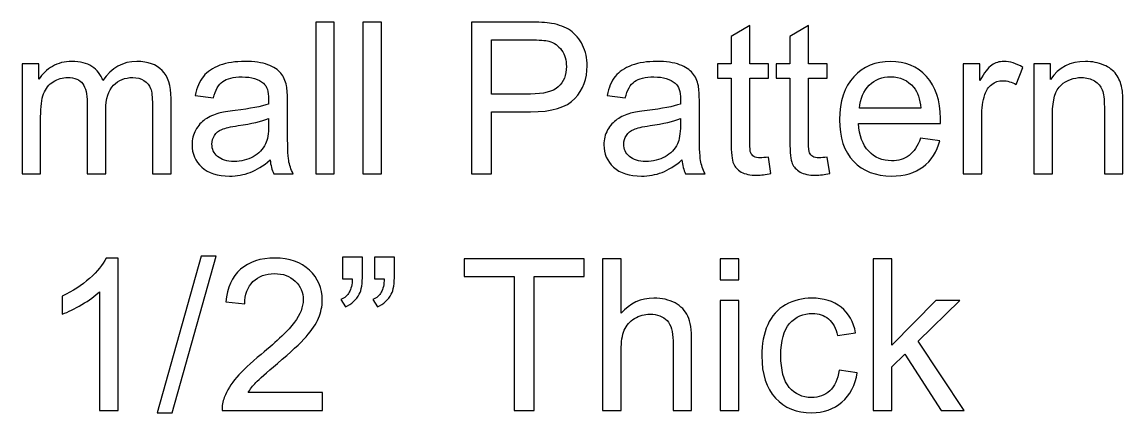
# Model space of a CAD drawing. Header units: millimetres. Extents: x -870 to 610, y 34 to 322.
# Drawn here: x -705.27 to -672.25, y 270.44 to 282.16 of the extents above; entities that cross this region are included whole.
import ezdxf

# ---------------------------------------------------------------- set-up
doc = ezdxf.new("R2010")
doc.units = ezdxf.units.MM
doc.header["$MEASUREMENT"] = 0
doc.layers.add('Layer 1', color=7, linetype='Continuous')

msp = doc.modelspace()

# ---------------------------------------------------------------- linework, layer by layer
at = {"layer": 'Layer 1'}
for points, knots in [([(-696.4623, 277.6094), (-696.4623, 277.6094), (-696.4623, 282.156), (-696.4623, 282.156), (-696.4623, 282.156), (-696.4623, 282.156), (-695.9035, 282.156), (-695.9035, 282.156), (-695.9035, 282.156), (-695.9035, 282.156), (-695.9035, 277.6094), (-695.9035, 277.6094), (-695.9035, 277.6094), (-695.9035, 277.6094), (-696.4623, 277.6094), (-696.4623, 277.6094)], [0, 0, 0, 0, 0.2, 0.2, 0.2, 0.2, 0.4, 0.4, 0.4, 0.4, 0.6, 0.6, 0.6, 0.6, 1, 1, 1, 1]), ([(-695.0515, 277.6094), (-695.0515, 277.6094), (-695.0515, 282.156), (-695.0515, 282.156), (-695.0515, 282.156), (-695.0515, 282.156), (-694.4927, 282.156), (-694.4927, 282.156), (-694.4927, 282.156), (-694.4927, 282.156), (-694.4927, 277.6094), (-694.4927, 277.6094), (-694.4927, 277.6094), (-694.4927, 277.6094), (-695.0515, 277.6094), (-695.0515, 277.6094)], [0, 0, 0, 0, 0.2, 0.2, 0.2, 0.2, 0.4, 0.4, 0.4, 0.4, 0.6, 0.6, 0.6, 0.6, 1, 1, 1, 1]), ([(-691.7939, 277.6094), (-691.7939, 277.6094), (-691.7939, 282.156), (-691.7939, 282.156), (-691.7939, 282.156), (-691.7939, 282.156), (-690.0773, 282.156), (-690.0773, 282.156), (-690.0773, 282.156), (-689.7757, 282.156), (-689.545, 282.1412), (-689.3852, 282.1126), (-689.3852, 282.1126), (-689.1619, 282.0756), (-688.9745, 282.0047), (-688.8232, 281.9009), (-688.8232, 281.9009), (-688.6719, 281.7962), (-688.5502, 281.6501), (-688.4581, 281.4628), (-688.4581, 281.4628), (-688.366, 281.2755), (-688.3205, 281.0691), (-688.3205, 280.8437), (-688.3205, 280.8437), (-688.3205, 280.4584), (-688.4433, 280.1314), (-688.6899, 279.8647), (-688.6899, 279.8647), (-688.9354, 279.597), (-689.3809, 279.4636), (-690.0244, 279.4636), (-690.0244, 279.4636), (-690.0244, 279.4636), (-691.1907, 279.4636), (-691.1907, 279.4636), (-691.1907, 279.4636), (-691.1907, 279.4636), (-691.1907, 277.6094), (-691.1907, 277.6094), (-691.1907, 277.6094), (-691.1907, 277.6094), (-691.7939, 277.6094), (-691.7939, 277.6094)], [0, 0, 0, 0, 0.0833333, 0.0833333, 0.0833333, 0.0833333, 0.1666667, 0.1666667, 0.1666667, 0.1666667, 0.25, 0.25, 0.25, 0.25, 0.3333333, 0.3333333, 0.3333333, 0.3333333, 0.4166667, 0.4166667, 0.4166667, 0.4166667, 0.5, 0.5, 0.5, 0.5, 0.5833333, 0.5833333, 0.5833333, 0.5833333, 0.6666667, 0.6666667, 0.6666667, 0.6666667, 0.75, 0.75, 0.75, 0.75, 0.8333333, 0.8333333, 0.8333333, 0.8333333, 1, 1, 1, 1]), ([(-682.8837, 278.1079), (-682.8837, 278.1079), (-682.8075, 277.6147), (-682.8075, 277.6147), (-682.8075, 277.6147), (-682.9642, 277.5819), (-683.1049, 277.5649), (-683.2277, 277.5649), (-683.2277, 277.5649), (-683.4298, 277.5649), (-683.5865, 277.5967), (-683.6987, 277.6613), (-683.6987, 277.6613), (-683.8098, 277.7258), (-683.8881, 277.8094), (-683.9336, 277.9142), (-683.9336, 277.9142), (-683.9791, 278.019), (-684.0013, 278.2391), (-684.0013, 278.5746), (-684.0013, 278.5746), (-684.0013, 278.5746), (-684.0013, 280.4733), (-684.0013, 280.4733), (-684.0013, 280.4733), (-684.0013, 280.4733), (-684.4141, 280.4733), (-684.4141, 280.4733), (-684.4141, 280.4733), (-684.4141, 280.4733), (-684.4141, 280.9051), (-684.4141, 280.9051), (-684.4141, 280.9051), (-684.4141, 280.9051), (-684.0013, 280.9051), (-684.0013, 280.9051), (-684.0013, 280.9051), (-684.0013, 280.9051), (-684.0013, 281.72), (-684.0013, 281.72), (-684.0013, 281.72), (-684.0013, 281.72), (-683.4425, 282.0555), (-683.4425, 282.0555), (-683.4425, 282.0555), (-683.4425, 282.0555), (-683.4425, 280.9051), (-683.4425, 280.9051), (-683.4425, 280.9051), (-683.4425, 280.9051), (-682.8837, 280.9051), (-682.8837, 280.9051), (-682.8837, 280.9051), (-682.8837, 280.9051), (-682.8837, 280.4733), (-682.8837, 280.4733), (-682.8837, 280.4733), (-682.8837, 280.4733), (-683.4425, 280.4733), (-683.4425, 280.4733), (-683.4425, 280.4733), (-683.4425, 280.4733), (-683.4425, 278.5429), (-683.4425, 278.5429), (-683.4425, 278.5429), (-683.4425, 278.383), (-683.433, 278.2804), (-683.4129, 278.2349), (-683.4129, 278.2349), (-683.3939, 278.1894), (-683.3621, 278.1534), (-683.3177, 278.1259), (-683.3177, 278.1259), (-683.2732, 278.0994), (-683.2097, 278.0857), (-683.1272, 278.0857), (-683.1272, 278.0857), (-683.0658, 278.0857), (-682.9843, 278.0931), (-682.8837, 278.1079)], [0, 0, 0, 0, 0.047619, 0.047619, 0.047619, 0.047619, 0.0952381, 0.0952381, 0.0952381, 0.0952381, 0.1428571, 0.1428571, 0.1428571, 0.1428571, 0.1904762, 0.1904762, 0.1904762, 0.1904762, 0.2380952, 0.2380952, 0.2380952, 0.2380952, 0.2857143, 0.2857143, 0.2857143, 0.2857143, 0.3333333, 0.3333333, 0.3333333, 0.3333333, 0.3809524, 0.3809524, 0.3809524, 0.3809524, 0.4285714, 0.4285714, 0.4285714, 0.4285714, 0.4761905, 0.4761905, 0.4761905, 0.4761905, 0.5238095, 0.5238095, 0.5238095, 0.5238095, 0.5714286, 0.5714286, 0.5714286, 0.5714286, 0.6190476, 0.6190476, 0.6190476, 0.6190476, 0.6666667, 0.6666667, 0.6666667, 0.6666667, 0.7142857, 0.7142857, 0.7142857, 0.7142857, 0.7619048, 0.7619048, 0.7619048, 0.7619048, 0.8095238, 0.8095238, 0.8095238, 0.8095238, 0.8571429, 0.8571429, 0.8571429, 0.8571429, 0.9047619, 0.9047619, 0.9047619, 0.9047619, 1, 1, 1, 1]), ([(-681.1195, 278.1079), (-681.1195, 278.1079), (-681.0433, 277.6147), (-681.0433, 277.6147), (-681.0433, 277.6147), (-681.2, 277.5819), (-681.3407, 277.5649), (-681.4635, 277.5649), (-681.4635, 277.5649), (-681.6656, 277.5649), (-681.8223, 277.5967), (-681.9345, 277.6613), (-681.9345, 277.6613), (-682.0456, 277.7258), (-682.1239, 277.8094), (-682.1694, 277.9142), (-682.1694, 277.9142), (-682.2149, 278.019), (-682.2371, 278.2391), (-682.2371, 278.5746), (-682.2371, 278.5746), (-682.2371, 278.5746), (-682.2371, 280.4733), (-682.2371, 280.4733), (-682.2371, 280.4733), (-682.2371, 280.4733), (-682.6499, 280.4733), (-682.6499, 280.4733), (-682.6499, 280.4733), (-682.6499, 280.4733), (-682.6499, 280.9051), (-682.6499, 280.9051), (-682.6499, 280.9051), (-682.6499, 280.9051), (-682.2371, 280.9051), (-682.2371, 280.9051), (-682.2371, 280.9051), (-682.2371, 280.9051), (-682.2371, 281.72), (-682.2371, 281.72), (-682.2371, 281.72), (-682.2371, 281.72), (-681.6783, 282.0555), (-681.6783, 282.0555), (-681.6783, 282.0555), (-681.6783, 282.0555), (-681.6783, 280.9051), (-681.6783, 280.9051), (-681.6783, 280.9051), (-681.6783, 280.9051), (-681.1195, 280.9051), (-681.1195, 280.9051), (-681.1195, 280.9051), (-681.1195, 280.9051), (-681.1195, 280.4733), (-681.1195, 280.4733), (-681.1195, 280.4733), (-681.1195, 280.4733), (-681.6783, 280.4733), (-681.6783, 280.4733), (-681.6783, 280.4733), (-681.6783, 280.4733), (-681.6783, 278.5429), (-681.6783, 278.5429), (-681.6783, 278.5429), (-681.6783, 278.383), (-681.6688, 278.2804), (-681.6487, 278.2349), (-681.6487, 278.2349), (-681.6297, 278.1894), (-681.5979, 278.1534), (-681.5535, 278.1259), (-681.5535, 278.1259), (-681.509, 278.0994), (-681.4455, 278.0857), (-681.363, 278.0857), (-681.363, 278.0857), (-681.3016, 278.0857), (-681.2201, 278.0931), (-681.1195, 278.1079)], [0, 0, 0, 0, 0.047619, 0.047619, 0.047619, 0.047619, 0.0952381, 0.0952381, 0.0952381, 0.0952381, 0.1428571, 0.1428571, 0.1428571, 0.1428571, 0.1904762, 0.1904762, 0.1904762, 0.1904762, 0.2380952, 0.2380952, 0.2380952, 0.2380952, 0.2857143, 0.2857143, 0.2857143, 0.2857143, 0.3333333, 0.3333333, 0.3333333, 0.3333333, 0.3809524, 0.3809524, 0.3809524, 0.3809524, 0.4285714, 0.4285714, 0.4285714, 0.4285714, 0.4761905, 0.4761905, 0.4761905, 0.4761905, 0.5238095, 0.5238095, 0.5238095, 0.5238095, 0.5714286, 0.5714286, 0.5714286, 0.5714286, 0.6190476, 0.6190476, 0.6190476, 0.6190476, 0.6666667, 0.6666667, 0.6666667, 0.6666667, 0.7142857, 0.7142857, 0.7142857, 0.7142857, 0.7619048, 0.7619048, 0.7619048, 0.7619048, 0.8095238, 0.8095238, 0.8095238, 0.8095238, 0.8571429, 0.8571429, 0.8571429, 0.8571429, 0.9047619, 0.9047619, 0.9047619, 0.9047619, 1, 1, 1, 1]), ([(-691.1907, 279.997), (-691.1907, 279.997), (-690.0159, 279.997), (-690.0159, 279.997), (-690.0159, 279.997), (-689.6265, 279.997), (-689.3513, 280.069), (-689.1873, 280.214), (-689.1873, 280.214), (-689.0243, 280.359), (-688.9428, 280.5622), (-688.9428, 280.8257), (-688.9428, 280.8257), (-688.9428, 281.0151), (-688.9904, 281.1781), (-689.0867, 281.3136), (-689.0867, 281.3136), (-689.183, 281.449), (-689.31, 281.539), (-689.4667, 281.5824), (-689.4667, 281.5824), (-689.5683, 281.6088), (-689.7556, 281.6226), (-690.0276, 281.6226), (-690.0276, 281.6226), (-690.0276, 281.6226), (-691.1907, 281.6226), (-691.1907, 281.6226), (-691.1907, 281.6226), (-691.1907, 281.6226), (-691.1907, 279.997), (-691.1907, 279.997)], [0, 0, 0, 0, 0.1111111, 0.1111111, 0.1111111, 0.1111111, 0.2222222, 0.2222222, 0.2222222, 0.2222222, 0.3333333, 0.3333333, 0.3333333, 0.3333333, 0.4444444, 0.4444444, 0.4444444, 0.4444444, 0.5555556, 0.5555556, 0.5555556, 0.5555556, 0.6666667, 0.6666667, 0.6666667, 0.6666667, 0.7777778, 0.7777778, 0.7777778, 0.7777778, 1, 1, 1, 1]), ([(-705.2709, 277.6094), (-705.2709, 277.6094), (-705.2709, 280.9051), (-705.2709, 280.9051), (-705.2709, 280.9051), (-705.2709, 280.9051), (-704.7692, 280.9051), (-704.7692, 280.9051), (-704.7692, 280.9051), (-704.7692, 280.9051), (-704.7692, 280.4394), (-704.7692, 280.4394), (-704.7692, 280.4394), (-704.6666, 280.6003), (-704.529, 280.7304), (-704.3576, 280.8278), (-704.3576, 280.8278), (-704.1861, 280.9262), (-703.9914, 280.9749), (-703.7723, 280.9749), (-703.7723, 280.9749), (-703.5289, 280.9749), (-703.3289, 280.9241), (-703.1733, 280.8236), (-703.1733, 280.8236), (-703.0177, 280.722), (-702.9076, 280.5812), (-702.8441, 280.3992), (-702.8441, 280.3992), (-702.5817, 280.7833), (-702.2419, 280.9749), (-701.8228, 280.9749), (-701.8228, 280.9749), (-701.4948, 280.9749), (-701.2418, 280.8849), (-701.0661, 280.704), (-701.0661, 280.704), (-700.8894, 280.523), (-700.8005, 280.2447), (-700.8005, 279.8689), (-700.8005, 279.8689), (-700.8005, 279.8689), (-700.8005, 277.6094), (-700.8005, 277.6094), (-700.8005, 277.6094), (-700.8005, 277.6094), (-701.3593, 277.6094), (-701.3593, 277.6094), (-701.3593, 277.6094), (-701.3593, 277.6094), (-701.3593, 279.6837), (-701.3593, 279.6837), (-701.3593, 279.6837), (-701.3593, 279.906), (-701.3783, 280.0669), (-701.4143, 280.1653), (-701.4143, 280.1653), (-701.4503, 280.2637), (-701.5159, 280.342), (-701.6122, 280.4023), (-701.6122, 280.4023), (-701.7075, 280.4627), (-701.8197, 280.4923), (-701.9477, 280.4923), (-701.9477, 280.4923), (-702.1806, 280.4923), (-702.3732, 280.415), (-702.5266, 280.2616), (-702.5266, 280.2616), (-702.6801, 280.1071), (-702.7563, 279.8605), (-702.7563, 279.5218), (-702.7563, 279.5218), (-702.7563, 279.5218), (-702.7563, 277.6094), (-702.7563, 277.6094), (-702.7563, 277.6094), (-702.7563, 277.6094), (-703.3151, 277.6094), (-703.3151, 277.6094), (-703.3151, 277.6094), (-703.3151, 277.6094), (-703.3151, 279.7483), (-703.3151, 279.7483), (-703.3151, 279.7483), (-703.3151, 279.9959), (-703.3606, 280.1822), (-703.4516, 280.306), (-703.4516, 280.306), (-703.5426, 280.4299), (-703.6919, 280.4923), (-703.8982, 280.4923), (-703.8982, 280.4923), (-704.0549, 280.4923), (-704.1999, 280.451), (-704.3332, 280.3685), (-704.3332, 280.3685), (-704.4666, 280.2859), (-704.5629, 280.1653), (-704.6232, 280.0055), (-704.6232, 280.0055), (-704.6825, 279.8467), (-704.7121, 279.6171), (-704.7121, 279.3176), (-704.7121, 279.3176), (-704.7121, 279.3176), (-704.7121, 277.6094), (-704.7121, 277.6094), (-704.7121, 277.6094), (-704.7121, 277.6094), (-705.2709, 277.6094), (-705.2709, 277.6094)], [0, 0, 0, 0, 0.0344828, 0.0344828, 0.0344828, 0.0344828, 0.0689655, 0.0689655, 0.0689655, 0.0689655, 0.1034483, 0.1034483, 0.1034483, 0.1034483, 0.137931, 0.137931, 0.137931, 0.137931, 0.1724138, 0.1724138, 0.1724138, 0.1724138, 0.2068966, 0.2068966, 0.2068966, 0.2068966, 0.2413793, 0.2413793, 0.2413793, 0.2413793, 0.2758621, 0.2758621, 0.2758621, 0.2758621, 0.3103448, 0.3103448, 0.3103448, 0.3103448, 0.3448276, 0.3448276, 0.3448276, 0.3448276, 0.3793103, 0.3793103, 0.3793103, 0.3793103, 0.4137931, 0.4137931, 0.4137931, 0.4137931, 0.4482759, 0.4482759, 0.4482759, 0.4482759, 0.4827586, 0.4827586, 0.4827586, 0.4827586, 0.5172414, 0.5172414, 0.5172414, 0.5172414, 0.5517241, 0.5517241, 0.5517241, 0.5517241, 0.5862069, 0.5862069, 0.5862069, 0.5862069, 0.6206897, 0.6206897, 0.6206897, 0.6206897, 0.6551724, 0.6551724, 0.6551724, 0.6551724, 0.6896552, 0.6896552, 0.6896552, 0.6896552, 0.7241379, 0.7241379, 0.7241379, 0.7241379, 0.7586207, 0.7586207, 0.7586207, 0.7586207, 0.7931034, 0.7931034, 0.7931034, 0.7931034, 0.8275862, 0.8275862, 0.8275862, 0.8275862, 0.862069, 0.862069, 0.862069, 0.862069, 0.8965517, 0.8965517, 0.8965517, 0.8965517, 0.9310345, 0.9310345, 0.9310345, 0.9310345, 1, 1, 1, 1]), ([(-697.8286, 278.0222), (-698.0361, 277.8454), (-698.2361, 277.7216), (-698.4277, 277.6486), (-698.4277, 277.6486), (-698.6192, 277.5755), (-698.8245, 277.5395), (-699.0447, 277.5395), (-699.0447, 277.5395), (-699.4066, 277.5395), (-699.685, 277.6274), (-699.8797, 277.8041), (-699.8797, 277.8041), (-700.0744, 277.9798), (-700.1718, 278.2052), (-700.1718, 278.4794), (-700.1718, 278.4794), (-700.1718, 278.6402), (-700.1348, 278.7873), (-700.0617, 278.9207), (-700.0617, 278.9207), (-699.9876, 279.054), (-699.8913, 279.1599), (-699.7728, 279.2403), (-699.7728, 279.2403), (-699.6532, 279.3207), (-699.5199, 279.3821), (-699.3706, 279.4234), (-699.3706, 279.4234), (-699.2606, 279.452), (-699.0944, 279.4795), (-698.8732, 279.507), (-698.8732, 279.507), (-698.4224, 279.5599), (-698.089, 279.6245), (-697.8763, 279.6986), (-697.8763, 279.6986), (-697.8742, 279.7748), (-697.8731, 279.8234), (-697.8731, 279.8435), (-697.8731, 279.8435), (-697.8731, 280.07), (-697.926, 280.2298), (-698.0318, 280.323), (-698.0318, 280.323), (-698.1747, 280.4489), (-698.3874, 280.5114), (-698.669, 280.5114), (-698.669, 280.5114), (-698.9325, 280.5114), (-699.1272, 280.4648), (-699.2521, 280.3727), (-699.2521, 280.3727), (-699.378, 280.2806), (-699.4701, 280.1177), (-699.5304, 279.8827), (-699.5304, 279.8827), (-699.5304, 279.8827), (-700.0765, 279.9589), (-700.0765, 279.9589), (-700.0765, 279.9589), (-700.0268, 280.1928), (-699.9453, 280.3822), (-699.831, 280.5262), (-699.831, 280.5262), (-699.7167, 280.6701), (-699.5516, 280.7802), (-699.3357, 280.8585), (-699.3357, 280.8585), (-699.1209, 280.9357), (-698.87, 280.9749), (-698.5864, 280.9749), (-698.5864, 280.9749), (-698.3049, 280.9749), (-698.0752, 280.9421), (-697.8985, 280.8754), (-697.8985, 280.8754), (-697.7228, 280.8087), (-697.5926, 280.7262), (-697.5101, 280.6257), (-697.5101, 280.6257), (-697.4275, 280.5251), (-697.3693, 280.3981), (-697.3355, 280.2447), (-697.3355, 280.2447), (-697.3175, 280.1494), (-697.3079, 279.978), (-697.3079, 279.7314), (-697.3079, 279.7314), (-697.3079, 279.7314), (-697.3079, 278.9905), (-697.3079, 278.9905), (-697.3079, 278.9905), (-697.3079, 278.473), (-697.2963, 278.146), (-697.273, 278.0073), (-697.273, 278.0073), (-697.2508, 277.8687), (-697.2042, 277.7364), (-697.1365, 277.6094), (-697.1365, 277.6094), (-697.1365, 277.6094), (-697.7207, 277.6094), (-697.7207, 277.6094), (-697.7207, 277.6094), (-697.7768, 277.7269), (-697.8128, 277.8645), (-697.8286, 278.0222)], [0, 0, 0, 0, 0.0357143, 0.0357143, 0.0357143, 0.0357143, 0.0714286, 0.0714286, 0.0714286, 0.0714286, 0.1071429, 0.1071429, 0.1071429, 0.1071429, 0.1428571, 0.1428571, 0.1428571, 0.1428571, 0.1785714, 0.1785714, 0.1785714, 0.1785714, 0.2142857, 0.2142857, 0.2142857, 0.2142857, 0.25, 0.25, 0.25, 0.25, 0.2857143, 0.2857143, 0.2857143, 0.2857143, 0.3214286, 0.3214286, 0.3214286, 0.3214286, 0.3571429, 0.3571429, 0.3571429, 0.3571429, 0.3928571, 0.3928571, 0.3928571, 0.3928571, 0.4285714, 0.4285714, 0.4285714, 0.4285714, 0.4642857, 0.4642857, 0.4642857, 0.4642857, 0.5, 0.5, 0.5, 0.5, 0.5357143, 0.5357143, 0.5357143, 0.5357143, 0.5714286, 0.5714286, 0.5714286, 0.5714286, 0.6071429, 0.6071429, 0.6071429, 0.6071429, 0.6428571, 0.6428571, 0.6428571, 0.6428571, 0.6785714, 0.6785714, 0.6785714, 0.6785714, 0.7142857, 0.7142857, 0.7142857, 0.7142857, 0.75, 0.75, 0.75, 0.75, 0.7857143, 0.7857143, 0.7857143, 0.7857143, 0.8214286, 0.8214286, 0.8214286, 0.8214286, 0.8571429, 0.8571429, 0.8571429, 0.8571429, 0.8928571, 0.8928571, 0.8928571, 0.8928571, 0.9285714, 0.9285714, 0.9285714, 0.9285714, 1, 1, 1, 1]), ([(-685.4756, 278.0222), (-685.6831, 277.8454), (-685.8831, 277.7216), (-686.0747, 277.6486), (-686.0747, 277.6486), (-686.2662, 277.5755), (-686.4715, 277.5395), (-686.6917, 277.5395), (-686.6917, 277.5395), (-687.0536, 277.5395), (-687.332, 277.6274), (-687.5267, 277.8041), (-687.5267, 277.8041), (-687.7214, 277.9798), (-687.8188, 278.2052), (-687.8188, 278.4794), (-687.8188, 278.4794), (-687.8188, 278.6402), (-687.7818, 278.7873), (-687.7087, 278.9207), (-687.7087, 278.9207), (-687.6346, 279.054), (-687.5383, 279.1599), (-687.4198, 279.2403), (-687.4198, 279.2403), (-687.3002, 279.3207), (-687.1669, 279.3821), (-687.0176, 279.4234), (-687.0176, 279.4234), (-686.9076, 279.452), (-686.7414, 279.4795), (-686.5202, 279.507), (-686.5202, 279.507), (-686.0694, 279.5599), (-685.736, 279.6245), (-685.5233, 279.6986), (-685.5233, 279.6986), (-685.5212, 279.7748), (-685.5201, 279.8234), (-685.5201, 279.8435), (-685.5201, 279.8435), (-685.5201, 280.07), (-685.573, 280.2298), (-685.6788, 280.323), (-685.6788, 280.323), (-685.8217, 280.4489), (-686.0344, 280.5114), (-686.316, 280.5114), (-686.316, 280.5114), (-686.5795, 280.5114), (-686.7742, 280.4648), (-686.8991, 280.3727), (-686.8991, 280.3727), (-687.025, 280.2806), (-687.1171, 280.1177), (-687.1774, 279.8827), (-687.1774, 279.8827), (-687.1774, 279.8827), (-687.7235, 279.9589), (-687.7235, 279.9589), (-687.7235, 279.9589), (-687.6738, 280.1928), (-687.5923, 280.3822), (-687.478, 280.5262), (-687.478, 280.5262), (-687.3637, 280.6701), (-687.1986, 280.7802), (-686.9827, 280.8585), (-686.9827, 280.8585), (-686.7679, 280.9357), (-686.517, 280.9749), (-686.2334, 280.9749), (-686.2334, 280.9749), (-685.9519, 280.9749), (-685.7222, 280.9421), (-685.5455, 280.8754), (-685.5455, 280.8754), (-685.3698, 280.8087), (-685.2396, 280.7262), (-685.1571, 280.6257), (-685.1571, 280.6257), (-685.0745, 280.5251), (-685.0163, 280.3981), (-684.9825, 280.2447), (-684.9825, 280.2447), (-684.9645, 280.1494), (-684.9549, 279.978), (-684.9549, 279.7314), (-684.9549, 279.7314), (-684.9549, 279.7314), (-684.9549, 278.9905), (-684.9549, 278.9905), (-684.9549, 278.9905), (-684.9549, 278.473), (-684.9433, 278.146), (-684.92, 278.0073), (-684.92, 278.0073), (-684.8978, 277.8687), (-684.8512, 277.7364), (-684.7835, 277.6094), (-684.7835, 277.6094), (-684.7835, 277.6094), (-685.3677, 277.6094), (-685.3677, 277.6094), (-685.3677, 277.6094), (-685.4238, 277.7269), (-685.4598, 277.8645), (-685.4756, 278.0222)], [0, 0, 0, 0, 0.0357143, 0.0357143, 0.0357143, 0.0357143, 0.0714286, 0.0714286, 0.0714286, 0.0714286, 0.1071429, 0.1071429, 0.1071429, 0.1071429, 0.1428571, 0.1428571, 0.1428571, 0.1428571, 0.1785714, 0.1785714, 0.1785714, 0.1785714, 0.2142857, 0.2142857, 0.2142857, 0.2142857, 0.25, 0.25, 0.25, 0.25, 0.2857143, 0.2857143, 0.2857143, 0.2857143, 0.3214286, 0.3214286, 0.3214286, 0.3214286, 0.3571429, 0.3571429, 0.3571429, 0.3571429, 0.3928571, 0.3928571, 0.3928571, 0.3928571, 0.4285714, 0.4285714, 0.4285714, 0.4285714, 0.4642857, 0.4642857, 0.4642857, 0.4642857, 0.5, 0.5, 0.5, 0.5, 0.5357143, 0.5357143, 0.5357143, 0.5357143, 0.5714286, 0.5714286, 0.5714286, 0.5714286, 0.6071429, 0.6071429, 0.6071429, 0.6071429, 0.6428571, 0.6428571, 0.6428571, 0.6428571, 0.6785714, 0.6785714, 0.6785714, 0.6785714, 0.7142857, 0.7142857, 0.7142857, 0.7142857, 0.75, 0.75, 0.75, 0.75, 0.7857143, 0.7857143, 0.7857143, 0.7857143, 0.8214286, 0.8214286, 0.8214286, 0.8214286, 0.8571429, 0.8571429, 0.8571429, 0.8571429, 0.8928571, 0.8928571, 0.8928571, 0.8928571, 0.9285714, 0.9285714, 0.9285714, 0.9285714, 1, 1, 1, 1]), ([(-678.3203, 278.6762), (-678.3203, 278.6762), (-677.7424, 278.6), (-677.7424, 278.6), (-677.7424, 278.6), (-677.8324, 278.2645), (-678.0007, 278.0031), (-678.2462, 277.8179), (-678.2462, 277.8179), (-678.4917, 277.6327), (-678.805, 277.5395), (-679.1871, 277.5395), (-679.1871, 277.5395), (-679.6676, 277.5395), (-680.0486, 277.6877), (-680.3301, 277.9841), (-680.3301, 277.9841), (-680.6116, 278.2793), (-680.7523, 278.6953), (-680.7523, 279.2297), (-680.7523, 279.2297), (-680.7523, 279.7822), (-680.6105, 280.2118), (-680.3258, 280.5166), (-680.3258, 280.5166), (-680.0411, 280.8225), (-679.6718, 280.9749), (-679.2178, 280.9749), (-679.2178, 280.9749), (-678.7786, 280.9749), (-678.4198, 280.8257), (-678.1414, 280.5262), (-678.1414, 280.5262), (-677.8631, 280.2267), (-677.7234, 279.8054), (-677.7234, 279.2625), (-677.7234, 279.2625), (-677.7234, 279.2297), (-677.7245, 279.18), (-677.7266, 279.1144), (-677.7266, 279.1144), (-677.7266, 279.1144), (-680.1808, 279.1144), (-680.1808, 279.1144), (-680.1808, 279.1144), (-680.1597, 278.7535), (-680.0581, 278.4762), (-679.8739, 278.2846), (-679.8739, 278.2846), (-679.6908, 278.0931), (-679.4612, 277.9968), (-679.1871, 277.9968), (-679.1871, 277.9968), (-678.9828, 277.9968), (-678.8082, 278.0507), (-678.6643, 278.1587), (-678.6643, 278.1587), (-678.5193, 278.2666), (-678.405, 278.4391), (-678.3203, 278.6762)], [0, 0, 0, 0, 0.0625, 0.0625, 0.0625, 0.0625, 0.125, 0.125, 0.125, 0.125, 0.1875, 0.1875, 0.1875, 0.1875, 0.25, 0.25, 0.25, 0.25, 0.3125, 0.3125, 0.3125, 0.3125, 0.375, 0.375, 0.375, 0.375, 0.4375, 0.4375, 0.4375, 0.4375, 0.5, 0.5, 0.5, 0.5, 0.5625, 0.5625, 0.5625, 0.5625, 0.625, 0.625, 0.625, 0.625, 0.6875, 0.6875, 0.6875, 0.6875, 0.75, 0.75, 0.75, 0.75, 0.8125, 0.8125, 0.8125, 0.8125, 0.875, 0.875, 0.875, 0.875, 1, 1, 1, 1]), ([(-677.0428, 277.6094), (-677.0428, 277.6094), (-677.0428, 280.9051), (-677.0428, 280.9051), (-677.0428, 280.9051), (-677.0428, 280.9051), (-676.5412, 280.9051), (-676.5412, 280.9051), (-676.5412, 280.9051), (-676.5412, 280.9051), (-676.5412, 280.4002), (-676.5412, 280.4002), (-676.5412, 280.4002), (-676.4131, 280.6341), (-676.2946, 280.7886), (-676.1856, 280.8627), (-676.1856, 280.8627), (-676.0766, 280.9379), (-675.957, 280.9749), (-675.8268, 280.9749), (-675.8268, 280.9749), (-675.6384, 280.9749), (-675.4469, 280.9156), (-675.2521, 280.7982), (-675.2521, 280.7982), (-675.2521, 280.7982), (-675.4511, 280.2828), (-675.4511, 280.2828), (-675.4511, 280.2828), (-675.5866, 280.359), (-675.722, 280.3971), (-675.8575, 280.3971), (-675.8575, 280.3971), (-675.9792, 280.3971), (-676.0882, 280.36), (-676.1845, 280.287), (-676.1845, 280.287), (-676.2808, 280.214), (-676.3496, 280.1124), (-676.3909, 279.9822), (-676.3909, 279.9822), (-676.4534, 279.7843), (-676.484, 279.5673), (-676.484, 279.3313), (-676.484, 279.3313), (-676.484, 279.3313), (-676.484, 277.6094), (-676.484, 277.6094), (-676.484, 277.6094), (-676.484, 277.6094), (-677.0428, 277.6094), (-677.0428, 277.6094)], [0, 0, 0, 0, 0.0714286, 0.0714286, 0.0714286, 0.0714286, 0.1428571, 0.1428571, 0.1428571, 0.1428571, 0.2142857, 0.2142857, 0.2142857, 0.2142857, 0.2857143, 0.2857143, 0.2857143, 0.2857143, 0.3571429, 0.3571429, 0.3571429, 0.3571429, 0.4285714, 0.4285714, 0.4285714, 0.4285714, 0.5, 0.5, 0.5, 0.5, 0.5714286, 0.5714286, 0.5714286, 0.5714286, 0.6428571, 0.6428571, 0.6428571, 0.6428571, 0.7142857, 0.7142857, 0.7142857, 0.7142857, 0.7857143, 0.7857143, 0.7857143, 0.7857143, 0.8571429, 0.8571429, 0.8571429, 0.8571429, 1, 1, 1, 1]), ([(-674.9219, 277.6094), (-674.9219, 277.6094), (-674.9219, 280.9051), (-674.9219, 280.9051), (-674.9219, 280.9051), (-674.9219, 280.9051), (-674.4202, 280.9051), (-674.4202, 280.9051), (-674.4202, 280.9051), (-674.4202, 280.9051), (-674.4202, 280.4373), (-674.4202, 280.4373), (-674.4202, 280.4373), (-674.1789, 280.796), (-673.8297, 280.9749), (-673.3736, 280.9749), (-673.3736, 280.9749), (-673.1746, 280.9749), (-672.9926, 280.9389), (-672.8264, 280.868), (-672.8264, 280.868), (-672.6602, 280.7971), (-672.5354, 280.7029), (-672.4528, 280.5876), (-672.4528, 280.5876), (-672.3703, 280.4722), (-672.312, 280.3346), (-672.2792, 280.1759), (-672.2792, 280.1759), (-672.2591, 280.0721), (-672.2485, 279.8912), (-672.2485, 279.6329), (-672.2485, 279.6329), (-672.2485, 279.6329), (-672.2485, 277.6094), (-672.2485, 277.6094), (-672.2485, 277.6094), (-672.2485, 277.6094), (-672.8073, 277.6094), (-672.8073, 277.6094), (-672.8073, 277.6094), (-672.8073, 277.6094), (-672.8073, 279.6118), (-672.8073, 279.6118), (-672.8073, 279.6118), (-672.8073, 279.8393), (-672.8285, 280.0097), (-672.8719, 280.1219), (-672.8719, 280.1219), (-672.9153, 280.2341), (-672.9926, 280.324), (-673.1026, 280.3918), (-673.1026, 280.3918), (-673.2127, 280.4584), (-673.3429, 280.4923), (-673.491, 280.4923), (-673.491, 280.4923), (-673.7281, 280.4923), (-673.9324, 280.4172), (-674.1049, 280.2658), (-674.1049, 280.2658), (-674.2774, 280.1155), (-674.3631, 279.8287), (-674.3631, 279.4075), (-674.3631, 279.4075), (-674.3631, 279.4075), (-674.3631, 277.6094), (-674.3631, 277.6094), (-674.3631, 277.6094), (-674.3631, 277.6094), (-674.9219, 277.6094), (-674.9219, 277.6094)], [0, 0, 0, 0, 0.0526316, 0.0526316, 0.0526316, 0.0526316, 0.1052632, 0.1052632, 0.1052632, 0.1052632, 0.1578947, 0.1578947, 0.1578947, 0.1578947, 0.2105263, 0.2105263, 0.2105263, 0.2105263, 0.2631579, 0.2631579, 0.2631579, 0.2631579, 0.3157895, 0.3157895, 0.3157895, 0.3157895, 0.3684211, 0.3684211, 0.3684211, 0.3684211, 0.4210526, 0.4210526, 0.4210526, 0.4210526, 0.4736842, 0.4736842, 0.4736842, 0.4736842, 0.5263158, 0.5263158, 0.5263158, 0.5263158, 0.5789474, 0.5789474, 0.5789474, 0.5789474, 0.6315789, 0.6315789, 0.6315789, 0.6315789, 0.6842105, 0.6842105, 0.6842105, 0.6842105, 0.7368421, 0.7368421, 0.7368421, 0.7368421, 0.7894737, 0.7894737, 0.7894737, 0.7894737, 0.8421053, 0.8421053, 0.8421053, 0.8421053, 0.8947368, 0.8947368, 0.8947368, 0.8947368, 1, 1, 1, 1]), ([(-680.1491, 279.5716), (-680.1491, 279.5716), (-678.3139, 279.5716), (-678.3139, 279.5716), (-678.3139, 279.5716), (-678.3383, 279.8488), (-678.4092, 280.0563), (-678.5246, 280.1949), (-678.5246, 280.1949), (-678.7013, 280.4098), (-678.932, 280.5177), (-679.2146, 280.5177), (-679.2146, 280.5177), (-679.4707, 280.5177), (-679.6855, 280.432), (-679.8602, 280.2605), (-679.8602, 280.2605), (-680.0337, 280.0891), (-680.13, 279.8594), (-680.1491, 279.5716)], [0, 0, 0, 0, 0.1666667, 0.1666667, 0.1666667, 0.1666667, 0.3333333, 0.3333333, 0.3333333, 0.3333333, 0.5, 0.5, 0.5, 0.5, 0.6666667, 0.6666667, 0.6666667, 0.6666667, 1, 1, 1, 1]), ([(-697.8731, 279.2604), (-698.0763, 279.1779), (-698.3811, 279.108), (-698.7875, 279.0509), (-698.7875, 279.0509), (-699.0182, 279.018), (-699.1812, 278.981), (-699.2764, 278.9397), (-699.2764, 278.9397), (-699.3717, 278.8985), (-699.4447, 278.8381), (-699.4966, 278.7598), (-699.4966, 278.7598), (-699.5484, 278.6804), (-699.5749, 278.5926), (-699.5749, 278.4952), (-699.5749, 278.4952), (-699.5749, 278.3481), (-699.5188, 278.2243), (-699.4056, 278.1259), (-699.4056, 278.1259), (-699.2923, 278.0274), (-699.1272, 277.9777), (-698.9103, 277.9777), (-698.9103, 277.9777), (-698.6954, 277.9777), (-698.5039, 278.0243), (-698.3356, 278.1185), (-698.3356, 278.1185), (-698.1684, 278.2116), (-698.0445, 278.3397), (-697.9662, 278.5016), (-697.9662, 278.5016), (-697.9059, 278.6275), (-697.8763, 278.8127), (-697.8763, 279.0572), (-697.8763, 279.0572), (-697.8763, 279.0572), (-697.8731, 279.2604), (-697.8731, 279.2604)], [0, 0, 0, 0, 0.0909091, 0.0909091, 0.0909091, 0.0909091, 0.1818182, 0.1818182, 0.1818182, 0.1818182, 0.2727273, 0.2727273, 0.2727273, 0.2727273, 0.3636364, 0.3636364, 0.3636364, 0.3636364, 0.4545455, 0.4545455, 0.4545455, 0.4545455, 0.5454545, 0.5454545, 0.5454545, 0.5454545, 0.6363636, 0.6363636, 0.6363636, 0.6363636, 0.7272727, 0.7272727, 0.7272727, 0.7272727, 0.8181818, 0.8181818, 0.8181818, 0.8181818, 1, 1, 1, 1]), ([(-685.5201, 279.2604), (-685.7233, 279.1779), (-686.0281, 279.108), (-686.4345, 279.0509), (-686.4345, 279.0509), (-686.6652, 279.018), (-686.8282, 278.981), (-686.9234, 278.9397), (-686.9234, 278.9397), (-687.0187, 278.8985), (-687.0917, 278.8381), (-687.1436, 278.7598), (-687.1436, 278.7598), (-687.1954, 278.6804), (-687.2219, 278.5926), (-687.2219, 278.4952), (-687.2219, 278.4952), (-687.2219, 278.3481), (-687.1658, 278.2243), (-687.0526, 278.1259), (-687.0526, 278.1259), (-686.9393, 278.0274), (-686.7742, 277.9777), (-686.5573, 277.9777), (-686.5573, 277.9777), (-686.3424, 277.9777), (-686.1509, 278.0243), (-685.9826, 278.1185), (-685.9826, 278.1185), (-685.8154, 278.2116), (-685.6915, 278.3397), (-685.6132, 278.5016), (-685.6132, 278.5016), (-685.5529, 278.6275), (-685.5233, 278.8127), (-685.5233, 279.0572), (-685.5233, 279.0572), (-685.5233, 279.0572), (-685.5201, 279.2604), (-685.5201, 279.2604)], [0, 0, 0, 0, 0.0909091, 0.0909091, 0.0909091, 0.0909091, 0.1818182, 0.1818182, 0.1818182, 0.1818182, 0.2727273, 0.2727273, 0.2727273, 0.2727273, 0.3636364, 0.3636364, 0.3636364, 0.3636364, 0.4545455, 0.4545455, 0.4545455, 0.4545455, 0.5454545, 0.5454545, 0.5454545, 0.5454545, 0.6363636, 0.6363636, 0.6363636, 0.6363636, 0.7272727, 0.7272727, 0.7272727, 0.7272727, 0.8181818, 0.8181818, 0.8181818, 0.8181818, 1, 1, 1, 1]), ([(-702.3869, 270.5155), (-702.3869, 270.5155), (-702.9457, 270.5155), (-702.9457, 270.5155), (-702.9457, 270.5155), (-702.9457, 270.5155), (-702.9457, 274.0736), (-702.9457, 274.0736), (-702.9457, 274.0736), (-703.0801, 273.9445), (-703.2568, 273.8164), (-703.4749, 273.6884), (-703.4749, 273.6884), (-703.6929, 273.5603), (-703.8897, 273.464), (-704.0633, 273.4005), (-704.0633, 273.4005), (-704.0633, 273.4005), (-704.0633, 273.9403), (-704.0633, 273.9403), (-704.0633, 273.9403), (-703.7511, 274.0863), (-703.478, 274.2641), (-703.2441, 274.4737), (-703.2441, 274.4737), (-703.0103, 274.6822), (-702.8441, 274.8843), (-702.7467, 275.0812), (-702.7467, 275.0812), (-702.7467, 275.0812), (-702.3869, 275.0812), (-702.3869, 275.0812), (-702.3869, 275.0812), (-702.3869, 275.0812), (-702.3869, 270.5155), (-702.3869, 270.5155)], [0, 0, 0, 0, 0.1, 0.1, 0.1, 0.1, 0.2, 0.2, 0.2, 0.2, 0.3, 0.3, 0.3, 0.3, 0.4, 0.4, 0.4, 0.4, 0.5, 0.5, 0.5, 0.5, 0.6, 0.6, 0.6, 0.6, 0.7, 0.7, 0.7, 0.7, 0.8, 0.8, 0.8, 0.8, 1, 1, 1, 1]), ([(-701.2174, 270.4393), (-701.2174, 270.4393), (-699.8966, 275.1383), (-699.8966, 275.1383), (-699.8966, 275.1383), (-699.8966, 275.1383), (-699.4468, 275.1383), (-699.4468, 275.1383), (-699.4468, 275.1383), (-699.4468, 275.1383), (-700.7676, 270.4393), (-700.7676, 270.4393), (-700.7676, 270.4393), (-700.7676, 270.4393), (-701.2174, 270.4393), (-701.2174, 270.4393)], [0, 0, 0, 0, 0.2, 0.2, 0.2, 0.2, 0.4, 0.4, 0.4, 0.4, 0.6, 0.6, 0.6, 0.6, 1, 1, 1, 1]), ([(-696.2591, 271.0489), (-696.2591, 271.0489), (-696.2591, 270.5155), (-696.2591, 270.5155), (-696.2591, 270.5155), (-696.2591, 270.5155), (-699.269, 270.5155), (-699.269, 270.5155), (-699.269, 270.5155), (-699.2733, 270.6499), (-699.2511, 270.779), (-699.2034, 270.9039), (-699.2034, 270.9039), (-699.1262, 271.1082), (-699.0023, 271.3103), (-698.832, 271.5082), (-698.832, 271.5082), (-698.6616, 271.7061), (-698.4181, 271.9347), (-698.1017, 272.194), (-698.1017, 272.194), (-697.6096, 272.5994), (-697.2751, 272.92), (-697.1005, 273.1571), (-697.1005, 273.1571), (-696.9248, 273.3942), (-696.837, 273.6185), (-696.837, 273.8302), (-696.837, 273.8302), (-696.837, 274.0514), (-696.9164, 274.2377), (-697.0751, 274.3901), (-697.0751, 274.3901), (-697.2339, 274.5414), (-697.4413, 274.6176), (-697.6964, 274.6176), (-697.6964, 274.6176), (-697.9662, 274.6176), (-698.1821, 274.5372), (-698.3441, 274.3763), (-698.3441, 274.3763), (-698.506, 274.2165), (-698.5875, 273.9942), (-698.5896, 273.7096), (-698.5896, 273.7096), (-698.5896, 273.7096), (-699.1611, 273.7667), (-699.1611, 273.7667), (-699.1611, 273.7667), (-699.1219, 274.1943), (-698.9738, 274.5202), (-698.7177, 274.7446), (-698.7177, 274.7446), (-698.4605, 274.969), (-698.1165, 275.0812), (-697.6837, 275.0812), (-697.6837, 275.0812), (-697.2476, 275.0812), (-696.9016, 274.9605), (-696.6476, 274.7181), (-696.6476, 274.7181), (-696.3925, 274.4758), (-696.2655, 274.1752), (-696.2655, 273.8175), (-696.2655, 273.8175), (-696.2655, 273.6355), (-696.3025, 273.4566), (-696.3777, 273.2809), (-696.3777, 273.2809), (-696.4518, 273.1042), (-696.5756, 272.919), (-696.7481, 272.7242), (-696.7481, 272.7242), (-696.9217, 272.5306), (-697.2085, 272.2628), (-697.6085, 271.9241), (-697.6085, 271.9241), (-697.944, 271.6426), (-698.1599, 271.4521), (-698.2552, 271.3516), (-698.2552, 271.3516), (-698.3504, 271.251), (-698.4287, 271.1505), (-698.4912, 271.0489), (-698.4912, 271.0489), (-698.4912, 271.0489), (-696.2591, 271.0489), (-696.2591, 271.0489)], [0, 0, 0, 0, 0.0434783, 0.0434783, 0.0434783, 0.0434783, 0.0869565, 0.0869565, 0.0869565, 0.0869565, 0.1304348, 0.1304348, 0.1304348, 0.1304348, 0.173913, 0.173913, 0.173913, 0.173913, 0.2173913, 0.2173913, 0.2173913, 0.2173913, 0.2608696, 0.2608696, 0.2608696, 0.2608696, 0.3043478, 0.3043478, 0.3043478, 0.3043478, 0.3478261, 0.3478261, 0.3478261, 0.3478261, 0.3913043, 0.3913043, 0.3913043, 0.3913043, 0.4347826, 0.4347826, 0.4347826, 0.4347826, 0.4782609, 0.4782609, 0.4782609, 0.4782609, 0.5217391, 0.5217391, 0.5217391, 0.5217391, 0.5652174, 0.5652174, 0.5652174, 0.5652174, 0.6086957, 0.6086957, 0.6086957, 0.6086957, 0.6521739, 0.6521739, 0.6521739, 0.6521739, 0.6956522, 0.6956522, 0.6956522, 0.6956522, 0.7391304, 0.7391304, 0.7391304, 0.7391304, 0.7826087, 0.7826087, 0.7826087, 0.7826087, 0.826087, 0.826087, 0.826087, 0.826087, 0.8695652, 0.8695652, 0.8695652, 0.8695652, 0.9130435, 0.9130435, 0.9130435, 0.9130435, 1, 1, 1, 1]), ([(-695.6548, 274.4589), (-695.6548, 274.4589), (-695.6548, 275.1066), (-695.6548, 275.1066), (-695.6548, 275.1066), (-695.6548, 275.1066), (-695.0579, 275.1066), (-695.0579, 275.1066), (-695.0579, 275.1066), (-695.0579, 275.1066), (-695.0579, 274.5922), (-695.0579, 274.5922), (-695.0579, 274.5922), (-695.0579, 274.317), (-695.0896, 274.1181), (-695.1542, 273.9974), (-695.1542, 273.9974), (-695.2442, 273.8302), (-695.3828, 273.7053), (-695.5722, 273.6207), (-695.5722, 273.6207), (-695.5722, 273.6207), (-695.7056, 273.8408), (-695.7056, 273.8408), (-695.7056, 273.8408), (-695.5934, 273.8863), (-695.5109, 273.9572), (-695.4558, 274.0556), (-695.4558, 274.0556), (-695.4008, 274.153), (-695.3701, 274.2874), (-695.3638, 274.4589), (-695.3638, 274.4589), (-695.3638, 274.4589), (-695.6548, 274.4589), (-695.6548, 274.4589)], [0, 0, 0, 0, 0.1, 0.1, 0.1, 0.1, 0.2, 0.2, 0.2, 0.2, 0.3, 0.3, 0.3, 0.3, 0.4, 0.4, 0.4, 0.4, 0.5, 0.5, 0.5, 0.5, 0.6, 0.6, 0.6, 0.6, 0.7, 0.7, 0.7, 0.7, 0.8, 0.8, 0.8, 0.8, 1, 1, 1, 1]), ([(-694.6959, 274.4589), (-694.6959, 274.4589), (-694.6959, 275.1066), (-694.6959, 275.1066), (-694.6959, 275.1066), (-694.6959, 275.1066), (-694.099, 275.1066), (-694.099, 275.1066), (-694.099, 275.1066), (-694.099, 275.1066), (-694.099, 274.5922), (-694.099, 274.5922), (-694.099, 274.5922), (-694.099, 274.317), (-694.1308, 274.1181), (-694.1954, 273.9974), (-694.1954, 273.9974), (-694.2853, 273.8302), (-694.424, 273.7053), (-694.6134, 273.6207), (-694.6134, 273.6207), (-694.6134, 273.6207), (-694.7467, 273.8408), (-694.7467, 273.8408), (-694.7467, 273.8408), (-694.6346, 273.8863), (-694.552, 273.9572), (-694.497, 274.0556), (-694.497, 274.0556), (-694.4419, 274.153), (-694.4113, 274.2874), (-694.4049, 274.4589), (-694.4049, 274.4589), (-694.4049, 274.4589), (-694.6959, 274.4589), (-694.6959, 274.4589)], [0, 0, 0, 0, 0.1, 0.1, 0.1, 0.1, 0.2, 0.2, 0.2, 0.2, 0.3, 0.3, 0.3, 0.3, 0.4, 0.4, 0.4, 0.4, 0.5, 0.5, 0.5, 0.5, 0.6, 0.6, 0.6, 0.6, 0.7, 0.7, 0.7, 0.7, 0.8, 0.8, 0.8, 0.8, 1, 1, 1, 1]), ([(-690.5123, 270.5155), (-690.5123, 270.5155), (-690.5123, 274.5287), (-690.5123, 274.5287), (-690.5123, 274.5287), (-690.5123, 274.5287), (-692.0109, 274.5287), (-692.0109, 274.5287), (-692.0109, 274.5287), (-692.0109, 274.5287), (-692.0109, 275.0621), (-692.0109, 275.0621), (-692.0109, 275.0621), (-692.0109, 275.0621), (-688.4105, 275.0621), (-688.4105, 275.0621), (-688.4105, 275.0621), (-688.4105, 275.0621), (-688.4105, 274.5287), (-688.4105, 274.5287), (-688.4105, 274.5287), (-688.4105, 274.5287), (-689.9091, 274.5287), (-689.9091, 274.5287), (-689.9091, 274.5287), (-689.9091, 274.5287), (-689.9091, 270.5155), (-689.9091, 270.5155), (-689.9091, 270.5155), (-689.9091, 270.5155), (-690.5123, 270.5155), (-690.5123, 270.5155)], [0, 0, 0, 0, 0.1111111, 0.1111111, 0.1111111, 0.1111111, 0.2222222, 0.2222222, 0.2222222, 0.2222222, 0.3333333, 0.3333333, 0.3333333, 0.3333333, 0.4444444, 0.4444444, 0.4444444, 0.4444444, 0.5555556, 0.5555556, 0.5555556, 0.5555556, 0.6666667, 0.6666667, 0.6666667, 0.6666667, 0.7777778, 0.7777778, 0.7777778, 0.7777778, 1, 1, 1, 1]), ([(-687.8591, 270.5155), (-687.8591, 270.5155), (-687.8591, 275.0621), (-687.8591, 275.0621), (-687.8591, 275.0621), (-687.8591, 275.0621), (-687.3003, 275.0621), (-687.3003, 275.0621), (-687.3003, 275.0621), (-687.3003, 275.0621), (-687.3003, 273.4259), (-687.3003, 273.4259), (-687.3003, 273.4259), (-687.041, 273.7297), (-686.714, 273.881), (-686.3182, 273.881), (-686.3182, 273.881), (-686.0758, 273.881), (-685.8652, 273.8334), (-685.6853, 273.7371), (-685.6853, 273.7371), (-685.5064, 273.6408), (-685.3784, 273.5085), (-685.3011, 273.3391), (-685.3011, 273.3391), (-685.2238, 273.1698), (-685.1857, 272.9232), (-685.1857, 272.6015), (-685.1857, 272.6015), (-685.1857, 272.6015), (-685.1857, 270.5155), (-685.1857, 270.5155), (-685.1857, 270.5155), (-685.1857, 270.5155), (-685.7445, 270.5155), (-685.7445, 270.5155), (-685.7445, 270.5155), (-685.7445, 270.5155), (-685.7445, 272.5994), (-685.7445, 272.5994), (-685.7445, 272.5994), (-685.7445, 272.8777), (-685.8049, 273.0809), (-685.9245, 273.2079), (-685.9245, 273.2079), (-686.0451, 273.3349), (-686.2144, 273.3984), (-686.4346, 273.3984), (-686.4346, 273.3984), (-686.5986, 273.3984), (-686.7531, 273.3561), (-686.8981, 273.2703), (-686.8981, 273.2703), (-687.0431, 273.1846), (-687.1458, 273.0682), (-687.2082, 272.9211), (-687.2082, 272.9211), (-687.2696, 272.775), (-687.3003, 272.5729), (-687.3003, 272.3147), (-687.3003, 272.3147), (-687.3003, 272.3147), (-687.3003, 270.5155), (-687.3003, 270.5155), (-687.3003, 270.5155), (-687.3003, 270.5155), (-687.8591, 270.5155), (-687.8591, 270.5155)], [0, 0, 0, 0, 0.0555556, 0.0555556, 0.0555556, 0.0555556, 0.1111111, 0.1111111, 0.1111111, 0.1111111, 0.1666667, 0.1666667, 0.1666667, 0.1666667, 0.2222222, 0.2222222, 0.2222222, 0.2222222, 0.2777778, 0.2777778, 0.2777778, 0.2777778, 0.3333333, 0.3333333, 0.3333333, 0.3333333, 0.3888889, 0.3888889, 0.3888889, 0.3888889, 0.4444444, 0.4444444, 0.4444444, 0.4444444, 0.5, 0.5, 0.5, 0.5, 0.5555556, 0.5555556, 0.5555556, 0.5555556, 0.6111111, 0.6111111, 0.6111111, 0.6111111, 0.6666667, 0.6666667, 0.6666667, 0.6666667, 0.7222222, 0.7222222, 0.7222222, 0.7222222, 0.7777778, 0.7777778, 0.7777778, 0.7777778, 0.8333333, 0.8333333, 0.8333333, 0.8333333, 0.8888889, 0.8888889, 0.8888889, 0.8888889, 1, 1, 1, 1]), ([(-684.3274, 274.4271), (-684.3274, 274.4271), (-684.3274, 275.0621), (-684.3274, 275.0621), (-684.3274, 275.0621), (-684.3274, 275.0621), (-683.7686, 275.0621), (-683.7686, 275.0621), (-683.7686, 275.0621), (-683.7686, 275.0621), (-683.7686, 274.4271), (-683.7686, 274.4271), (-683.7686, 274.4271), (-683.7686, 274.4271), (-684.3274, 274.4271), (-684.3274, 274.4271)], [0, 0, 0, 0, 0.2, 0.2, 0.2, 0.2, 0.4, 0.4, 0.4, 0.4, 0.6, 0.6, 0.6, 0.6, 1, 1, 1, 1]), ([(-679.7395, 270.5155), (-679.7395, 270.5155), (-679.7395, 275.0621), (-679.7395, 275.0621), (-679.7395, 275.0621), (-679.7395, 275.0621), (-679.1807, 275.0621), (-679.1807, 275.0621), (-679.1807, 275.0621), (-679.1807, 275.0621), (-679.1807, 272.4724), (-679.1807, 272.4724), (-679.1807, 272.4724), (-679.1807, 272.4724), (-677.8599, 273.8112), (-677.8599, 273.8112), (-677.8599, 273.8112), (-677.8599, 273.8112), (-677.1381, 273.8112), (-677.1381, 273.8112), (-677.1381, 273.8112), (-677.1381, 273.8112), (-678.3954, 272.5867), (-678.3954, 272.5867), (-678.3954, 272.5867), (-678.3954, 272.5867), (-677.0111, 270.5155), (-677.0111, 270.5155), (-677.0111, 270.5155), (-677.0111, 270.5155), (-677.699, 270.5155), (-677.699, 270.5155), (-677.699, 270.5155), (-677.699, 270.5155), (-678.7933, 272.1993), (-678.7933, 272.1993), (-678.7933, 272.1993), (-678.7933, 272.1993), (-679.1807, 271.8225), (-679.1807, 271.8225), (-679.1807, 271.8225), (-679.1807, 271.8225), (-679.1807, 270.5155), (-679.1807, 270.5155), (-679.1807, 270.5155), (-679.1807, 270.5155), (-679.7395, 270.5155), (-679.7395, 270.5155)], [0, 0, 0, 0, 0.0769231, 0.0769231, 0.0769231, 0.0769231, 0.1538462, 0.1538462, 0.1538462, 0.1538462, 0.2307692, 0.2307692, 0.2307692, 0.2307692, 0.3076923, 0.3076923, 0.3076923, 0.3076923, 0.3846154, 0.3846154, 0.3846154, 0.3846154, 0.4615385, 0.4615385, 0.4615385, 0.4615385, 0.5384615, 0.5384615, 0.5384615, 0.5384615, 0.6153846, 0.6153846, 0.6153846, 0.6153846, 0.6923077, 0.6923077, 0.6923077, 0.6923077, 0.7692308, 0.7692308, 0.7692308, 0.7692308, 0.8461538, 0.8461538, 0.8461538, 0.8461538, 1, 1, 1, 1]), ([(-684.3274, 270.5155), (-684.3274, 270.5155), (-684.3274, 273.8112), (-684.3274, 273.8112), (-684.3274, 273.8112), (-684.3274, 273.8112), (-683.7686, 273.8112), (-683.7686, 273.8112), (-683.7686, 273.8112), (-683.7686, 273.8112), (-683.7686, 270.5155), (-683.7686, 270.5155), (-683.7686, 270.5155), (-683.7686, 270.5155), (-684.3274, 270.5155), (-684.3274, 270.5155)], [0, 0, 0, 0, 0.2, 0.2, 0.2, 0.2, 0.4, 0.4, 0.4, 0.4, 0.6, 0.6, 0.6, 0.6, 1, 1, 1, 1]), ([(-680.7639, 271.722), (-680.7639, 271.722), (-680.2178, 271.6458), (-680.2178, 271.6458), (-680.2178, 271.6458), (-680.2782, 271.2701), (-680.4306, 270.9769), (-680.6772, 270.7642), (-680.6772, 270.7642), (-680.9238, 270.5515), (-681.2275, 270.4456), (-681.5863, 270.4456), (-681.5863, 270.4456), (-682.0361, 270.4456), (-682.398, 270.5928), (-682.6711, 270.887), (-682.6711, 270.887), (-682.9452, 271.1812), (-683.0817, 271.6024), (-683.0817, 272.1506), (-683.0817, 272.1506), (-683.0817, 272.5062), (-683.0224, 272.8163), (-682.905, 273.083), (-682.905, 273.083), (-682.7875, 273.3487), (-682.6086, 273.5487), (-682.3673, 273.681), (-682.3673, 273.681), (-682.1271, 273.8143), (-681.8657, 273.881), (-681.582, 273.881), (-681.582, 273.881), (-681.2254, 273.881), (-680.9322, 273.791), (-680.7057, 273.6101), (-680.7057, 273.6101), (-680.4782, 273.4291), (-680.3321, 273.1719), (-680.2686, 272.8396), (-680.2686, 272.8396), (-680.2686, 272.8396), (-680.8084, 272.7571), (-680.8084, 272.7571), (-680.8084, 272.7571), (-680.8603, 272.9782), (-680.9513, 273.1444), (-681.0836, 273.2566), (-681.0836, 273.2566), (-681.2148, 273.3677), (-681.3735, 273.4238), (-681.5598, 273.4238), (-681.5598, 273.4238), (-681.8413, 273.4238), (-682.0699, 273.3233), (-682.2467, 273.1222), (-682.2467, 273.1222), (-682.4224, 272.92), (-682.5102, 272.6025), (-682.5102, 272.1665), (-682.5102, 272.1665), (-682.5102, 271.7241), (-682.4255, 271.4034), (-682.2562, 271.2034), (-682.2562, 271.2034), (-682.0858, 271.0034), (-681.8646, 270.9029), (-681.5926, 270.9029), (-681.5926, 270.9029), (-681.3725, 270.9029), (-681.1894, 270.9695), (-681.0433, 271.1039), (-681.0433, 271.1039), (-680.8962, 271.2373), (-680.8031, 271.4437), (-680.7639, 271.722)], [0, 0, 0, 0, 0.05, 0.05, 0.05, 0.05, 0.1, 0.1, 0.1, 0.1, 0.15, 0.15, 0.15, 0.15, 0.2, 0.2, 0.2, 0.2, 0.25, 0.25, 0.25, 0.25, 0.3, 0.3, 0.3, 0.3, 0.35, 0.35, 0.35, 0.35, 0.4, 0.4, 0.4, 0.4, 0.45, 0.45, 0.45, 0.45, 0.5, 0.5, 0.5, 0.5, 0.55, 0.55, 0.55, 0.55, 0.6, 0.6, 0.6, 0.6, 0.65, 0.65, 0.65, 0.65, 0.7, 0.7, 0.7, 0.7, 0.75, 0.75, 0.75, 0.75, 0.8, 0.8, 0.8, 0.8, 0.85, 0.85, 0.85, 0.85, 0.9, 0.9, 0.9, 0.9, 1, 1, 1, 1])]:
    msp.add_open_spline(points, degree=3, knots=knots, dxfattribs=at)

doc.saveas('drawing.dxf')
